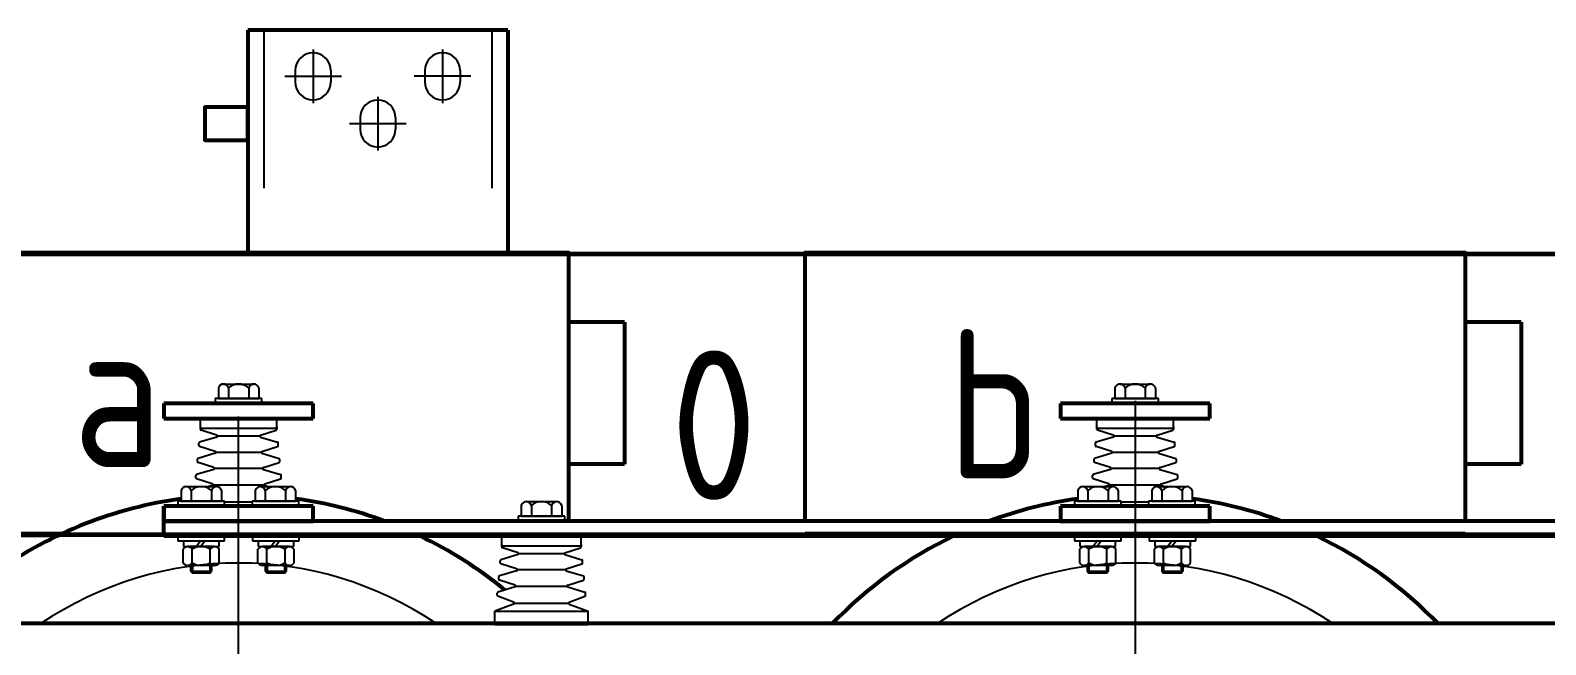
# Model space of a CAD drawing. Header units: millimetres. Extents: x 1190 to 1604, y -412 to -119.
# Drawn here: x 1254.1 to 1315, y -306.5 to -281.8 of the extents above; entities that cross this region are included whole.
import ezdxf

# ---------------------------------------------------------------- set-up
doc = ezdxf.new("R2010")
doc.units = ezdxf.units.MM
doc.linetypes.add('ACAD_ISO04W100', pattern=[30, 24, -3, 0, -3])
doc.linetypes.add('HIDDEN', pattern=[9.525, 6.35, -3.175])
doc.layers.get('0').update_dxf_attribs({"color": 1, "linetype": 'ACAD_ISO04W100', "lineweight": 25})
for name, color, linetype, lineweight in [('标注、文本', 3, 'Continuous', 25), ('粗实线', 4, 'Continuous', 53), ('细实线', 2, 'Continuous', 25), ('虚线', 6, 'HIDDEN', 25)]:
    doc.layers.add(name, color=color, linetype=linetype, lineweight=lineweight)
doc.styles.get("Standard").update_dxf_attribs({"font": 'gbenor.shx', "bigfont": 'gbcbig.shx'})

msp = doc.modelspace()

# ---------------------------------------------------------------- linework, layer by layer
for p, q in [((1265.486, -282.539), (1265.486, -284.695)), ((1270.686, -282.539), (1270.686, -284.695)), ((1264.349, -283.617), (1266.624, -283.617)), ((1271.824, -283.617), (1269.549, -283.617)), ((1268.086, -284.439), (1268.086, -286.595)), ((1266.949, -285.517), (1269.224, -285.517)), ((1298.497, -296.664), (1298.497, -348.478)), ((1262.497, -344.682), (1262.497, -297.291))]:
    msp.add_line(p, q)
at = {"layer": '标注、文本', "color": 2}
for p, q in [((1264.774, -283.388), (1264.774, -283.846)), ((1266.199, -283.388), (1266.199, -283.846)), ((1269.974, -283.388), (1269.974, -283.846)), ((1271.399, -283.388), (1271.399, -283.846)), ((1267.374, -285.288), (1267.374, -285.746)), ((1268.799, -285.288), (1268.799, -285.746))]:
    msp.add_line(p, q, dxfattribs=at)
at = {"layer": '标注、文本', "color": 4, "lineweight": 60}
for p, q in [((1245.211, -290.753), (1352.461, -290.753)), ((1245.211, -302.053), (1255.301, -302.053)), ((1352.461, -302.053), (1245.211, -302.053))]:
    msp.add_line(p, q, dxfattribs=at)
at = {"layer": '标注、文本', "color": 4, "lineweight": 53}
for points in [[(1255.408, -302.003), (1249.247, -302.003), (1249.247, -290.703), (1275.747, -290.703), (1275.747, -301.492)], [(1285.247, -301.492), (1285.247, -290.703), (1311.747, -290.703), (1311.747, -301.492)], [(1311.747, -302.003), (1285.247, -302.003)]]:
    msp.add_lwpolyline(points, dxfattribs=at)
at = {"layer": '粗实线'}
for p, q in [((1273.308, -281.767), (1262.865, -281.767)), ((1262.865, -281.767), (1262.865, -290.753)), ((1273.308, -281.767), (1273.308, -290.753)), ((1277.997, -293.502), (1275.747, -293.502)), ((1277.997, -293.502), (1277.997, -299.204)), ((1313.997, -293.502), (1311.747, -293.502)), ((1313.997, -293.502), (1313.997, -299.204)), ((1259.497, -296.767), (1259.497, -297.367)), ((1265.497, -296.767), (1259.497, -296.767)), ((1265.497, -297.367), (1265.497, -296.767)), ((1295.497, -296.767), (1295.497, -297.367)), ((1301.497, -296.767), (1295.497, -296.767)), ((1301.497, -297.367), (1301.497, -296.767)), ((1259.497, -297.367), (1265.497, -297.367)), ((1295.497, -297.367), (1301.497, -297.367)), ((1277.997, -299.204), (1275.747, -299.204)), ((1313.997, -299.204), (1311.747, -299.204)), ((1259.497, -300.892), (1259.497, -301.492)), ((1265.497, -300.892), (1259.497, -300.892)), ((1259.497, -301.492), (1259.497, -300.892)), ((1265.497, -301.492), (1265.497, -300.892)), ((1295.497, -300.892), (1295.497, -301.492)), ((1301.497, -300.892), (1295.497, -300.892)), ((1301.497, -301.492), (1301.497, -300.892)), ((1259.497, -301.492), (1265.497, -301.492)), ((1337.497, -301.492), (1259.497, -301.492)), ((1259.497, -302.092), (1259.497, -301.492)), ((1295.497, -301.492), (1301.497, -301.492)), ((1259.497, -302.092), (1337.497, -302.092)), ((1352.122, -305.617), (1244.872, -305.617)), ((1272.783, -305.617), (1276.533, -305.617))]:
    msp.add_line(p, q, dxfattribs=at)
msp.add_lwpolyline([(1262.865, -284.855), (1261.148, -284.855), (1261.148, -286.179), (1262.865, -286.179)], close=True, dxfattribs=at)
for centre, start, end in [((1262.497, -317.317), 97.86282, 125.05588), ((1262.497, -317.317), 69.68165, 82.20665), ((1298.497, -317.317), 97.86282, 110.31835), ((1298.497, -317.317), 69.68165, 82.20665), ((1262.497, -317.317), 50.66227, 64.45172), ((1298.497, -317.317), 115.54828, 136.10545), ((1298.497, -317.317), 43.89455, 64.45172)]:
    msp.add_arc(centre, 16.875, start, end, dxfattribs=at)
at = {"layer": '细实线'}
for p, q in [((1245.622, -290.753), (1348.949, -290.753)), ((1261.685, -296.142), (1261.685, -296.572)), ((1261.888, -295.986), (1263.106, -295.986)), ((1262.091, -296.142), (1262.091, -296.572)), ((1262.903, -296.142), (1262.903, -296.572)), ((1263.309, -296.142), (1263.309, -296.572)), ((1297.685, -296.142), (1297.685, -296.572)), ((1297.888, -295.986), (1299.106, -295.986)), ((1298.091, -296.142), (1298.091, -296.572)), ((1298.903, -296.142), (1298.903, -296.572)), ((1299.309, -296.142), (1299.309, -296.572)), ((1261.56, -296.572), (1261.56, -296.767)), ((1263.435, -296.572), (1261.56, -296.572)), ((1261.685, -296.572), (1263.309, -296.572)), ((1261.794, -296.572), (1263.2, -296.572)), ((1263.2, -296.572), (1261.794, -296.572)), ((1263.435, -296.767), (1263.435, -296.572)), ((1297.56, -296.572), (1297.56, -296.767)), ((1299.435, -296.572), (1297.56, -296.572)), ((1297.685, -296.572), (1299.309, -296.572)), ((1297.794, -296.572), (1299.2, -296.572)), ((1299.2, -296.572), (1297.794, -296.572)), ((1299.435, -296.767), (1299.435, -296.572)), ((1260.962, -297.367), (1264.033, -297.367)), ((1260.962, -297.759), (1260.962, -297.367)), ((1264.033, -297.759), (1264.033, -297.367)), ((1296.962, -297.367), (1300.033, -297.367)), ((1296.962, -297.759), (1296.962, -297.367)), ((1300.033, -297.759), (1300.033, -297.367)), ((1261.618, -298.116), (1260.929, -298.325)), ((1260.962, -297.712), (1260.962, -297.806)), ((1260.962, -297.806), (1260.962, -297.712)), ((1260.962, -297.712), (1260.962, -297.806)), ((1260.962, -297.759), (1264.033, -297.759)), ((1261.616, -298.046), (1260.988, -297.842)), ((1263.351, -298.081), (1261.643, -298.082)), ((1263.376, -298.116), (1264.065, -298.325)), ((1263.378, -298.046), (1264.006, -297.842)), ((1264.033, -297.712), (1264.033, -297.806)), ((1264.033, -297.806), (1264.033, -297.712)), ((1264.033, -297.712), (1264.033, -297.806)), ((1297.618, -298.116), (1296.929, -298.325)), ((1296.962, -297.712), (1296.962, -297.806)), ((1296.962, -297.806), (1296.962, -297.712)), ((1296.962, -297.712), (1296.962, -297.806)), ((1296.962, -297.759), (1300.033, -297.759)), ((1297.616, -298.046), (1296.988, -297.842)), ((1299.351, -298.081), (1297.643, -298.082)), ((1299.376, -298.116), (1300.065, -298.325)), ((1299.378, -298.046), (1300.006, -297.842)), ((1300.033, -297.712), (1300.033, -297.806)), ((1300.033, -297.806), (1300.033, -297.712)), ((1300.033, -297.712), (1300.033, -297.806)), ((1260.903, -298.455), (1260.903, -298.361)), ((1261.559, -298.695), (1260.929, -298.491)), ((1261.586, -298.731), (1263.408, -298.731)), ((1263.435, -298.695), (1264.065, -298.491)), ((1264.092, -298.455), (1264.092, -298.361)), ((1296.903, -298.455), (1296.903, -298.361)), ((1297.559, -298.695), (1296.929, -298.491)), ((1297.586, -298.731), (1299.408, -298.731)), ((1299.435, -298.695), (1300.065, -298.491)), ((1300.092, -298.455), (1300.092, -298.361)), ((1260.844, -299.105), (1260.844, -299.011)), ((1261.559, -298.766), (1260.87, -298.975)), ((1261.5, -299.344), (1260.87, -299.141)), ((1263.435, -298.766), (1264.124, -298.975)), ((1263.494, -299.344), (1264.124, -299.141)), ((1264.151, -299.105), (1264.151, -299.011)), ((1296.844, -299.105), (1296.844, -299.011)), ((1297.559, -298.766), (1296.87, -298.975)), ((1297.5, -299.344), (1296.87, -299.141)), ((1299.435, -298.766), (1300.124, -298.975)), ((1299.494, -299.344), (1300.124, -299.141)), ((1300.151, -299.105), (1300.151, -299.011)), ((1260.784, -299.756), (1260.784, -299.662)), ((1261.5, -299.417), (1260.811, -299.626)), ((1261.441, -299.995), (1260.811, -299.792)), ((1263.468, -299.381), (1261.527, -299.381)), ((1263.494, -299.417), (1264.183, -299.626)), ((1263.553, -299.995), (1264.183, -299.792)), ((1264.21, -299.756), (1264.21, -299.662)), ((1296.784, -299.756), (1296.784, -299.662)), ((1297.5, -299.417), (1296.811, -299.626)), ((1297.441, -299.995), (1296.811, -299.792)), ((1299.468, -299.381), (1297.527, -299.381)), ((1299.494, -299.417), (1300.183, -299.626)), ((1299.553, -299.995), (1300.183, -299.792)), ((1300.21, -299.756), (1300.21, -299.662)), ((1260.189, -300.267), (1260.189, -300.697)), ((1260.392, -300.111), (1261.61, -300.111)), ((1260.595, -300.267), (1260.595, -300.697)), ((1261.441, -300.066), (1261.295, -300.111)), ((1261.407, -300.267), (1261.407, -300.697)), ((1261.468, -300.031), (1263.527, -300.031)), ((1261.812, -300.267), (1261.812, -300.697)), ((1263.162, -300.267), (1263.162, -300.697)), ((1263.365, -300.111), (1264.583, -300.111)), ((1263.553, -300.066), (1263.7, -300.111)), ((1263.568, -300.267), (1263.568, -300.697)), ((1264.38, -300.267), (1264.38, -300.697)), ((1264.785, -300.267), (1264.785, -300.697)), ((1296.189, -300.267), (1296.189, -300.697)), ((1296.392, -300.111), (1297.61, -300.111)), ((1296.595, -300.267), (1296.595, -300.697)), ((1297.441, -300.066), (1297.295, -300.111)), ((1297.407, -300.267), (1297.407, -300.697)), ((1297.468, -300.031), (1299.527, -300.031)), ((1297.812, -300.267), (1297.812, -300.697)), ((1299.162, -300.267), (1299.162, -300.697)), ((1299.365, -300.111), (1300.583, -300.111)), ((1299.553, -300.066), (1299.7, -300.111)), ((1299.568, -300.267), (1299.568, -300.697)), ((1300.38, -300.267), (1300.38, -300.697)), ((1300.785, -300.267), (1300.785, -300.697)), ((1260.063, -300.697), (1260.063, -300.892)), ((1261.938, -300.697), (1260.063, -300.697)), ((1260.189, -300.697), (1261.812, -300.697)), ((1260.297, -300.697), (1261.704, -300.697)), ((1261.704, -300.697), (1260.297, -300.697)), ((1261.938, -300.892), (1261.938, -300.697)), ((1261.938, -300.718), (1263.036, -300.719)), ((1263.036, -300.697), (1263.036, -300.892)), ((1264.911, -300.697), (1263.036, -300.697)), ((1263.162, -300.697), (1264.785, -300.697)), ((1263.27, -300.697), (1264.677, -300.697)), ((1264.677, -300.697), (1263.27, -300.697)), ((1264.911, -300.892), (1264.911, -300.697)), ((1273.846, -300.867), (1273.846, -301.297)), ((1274.049, -300.711), (1275.267, -300.711)), ((1274.252, -300.867), (1274.252, -301.297)), ((1275.064, -300.867), (1275.064, -301.297)), ((1275.47, -300.867), (1275.47, -301.297)), ((1296.063, -300.697), (1296.063, -300.892)), ((1297.938, -300.697), (1296.063, -300.697)), ((1296.189, -300.697), (1297.812, -300.697)), ((1296.297, -300.697), (1297.704, -300.697)), ((1297.704, -300.697), (1296.297, -300.697)), ((1297.938, -300.892), (1297.938, -300.697)), ((1297.938, -300.718), (1299.036, -300.719)), ((1299.036, -300.697), (1299.036, -300.892)), ((1300.911, -300.697), (1299.036, -300.697)), ((1299.162, -300.697), (1300.785, -300.697)), ((1299.27, -300.697), (1300.677, -300.697)), ((1300.677, -300.697), (1299.27, -300.697)), ((1300.911, -300.892), (1300.911, -300.697)), ((1273.72, -301.297), (1273.72, -301.492)), ((1275.595, -301.297), (1273.72, -301.297)), ((1273.846, -301.297), (1275.47, -301.297)), ((1273.955, -301.297), (1275.361, -301.297)), ((1275.361, -301.297), (1273.955, -301.297)), ((1275.595, -301.492), (1275.595, -301.297)), ((1245.622, -302.003), (1255.408, -302.003)), ((1260.06, -302.092), (1260.06, -302.287)), ((1260.06, -302.287), (1261.935, -302.287)), ((1260.294, -302.522), (1260.294, -302.287)), ((1260.294, -302.287), (1261.7, -302.287)), ((1260.795, -302.522), (1260.97, -302.287)), ((1260.962, -302.522), (1261.138, -302.287)), ((1261.7, -302.287), (1261.7, -302.522)), ((1261.935, -302.287), (1261.935, -302.092)), ((1263.06, -302.092), (1263.06, -302.287)), ((1263.06, -302.287), (1264.935, -302.287)), ((1263.294, -302.522), (1263.294, -302.287)), ((1263.294, -302.287), (1264.7, -302.287)), ((1263.795, -302.522), (1263.97, -302.287)), ((1263.962, -302.522), (1264.138, -302.287)), ((1264.7, -302.287), (1264.7, -302.522)), ((1264.935, -302.287), (1264.935, -302.092)), ((1273.063, -302.092), (1276.252, -302.092)), ((1273.063, -302.484), (1273.063, -302.092)), ((1276.252, -302.484), (1276.252, -302.092)), ((1296.06, -302.092), (1296.06, -302.287)), ((1296.06, -302.287), (1297.935, -302.287)), ((1296.294, -302.522), (1296.294, -302.287)), ((1296.294, -302.287), (1297.7, -302.287)), ((1296.795, -302.522), (1296.97, -302.287)), ((1296.962, -302.522), (1297.138, -302.287)), ((1297.7, -302.287), (1297.7, -302.522)), ((1297.935, -302.287), (1297.935, -302.092)), ((1299.06, -302.092), (1299.06, -302.287)), ((1299.06, -302.287), (1300.935, -302.287)), ((1299.294, -302.522), (1299.294, -302.287)), ((1299.294, -302.287), (1300.7, -302.287)), ((1299.795, -302.522), (1299.97, -302.287)), ((1299.962, -302.522), (1300.138, -302.287)), ((1300.7, -302.287), (1300.7, -302.522)), ((1300.935, -302.287), (1300.935, -302.092)), ((1260.27, -303.173), (1260.27, -302.627)), ((1260.294, -302.522), (1261.7, -302.522)), ((1261.542, -302.522), (1260.452, -302.522)), ((1260.634, -303.173), (1260.634, -302.627)), ((1261.361, -303.173), (1261.361, -302.627)), ((1261.724, -303.173), (1261.724, -302.627)), ((1263.27, -303.173), (1263.27, -302.627)), ((1263.294, -302.522), (1264.7, -302.522)), ((1264.542, -302.522), (1263.452, -302.522)), ((1263.634, -303.173), (1263.634, -302.627)), ((1264.361, -303.173), (1264.361, -302.627)), ((1264.724, -303.173), (1264.724, -302.627)), ((1273.72, -302.841), (1273.031, -303.05)), ((1273.063, -302.437), (1273.063, -302.531)), ((1273.063, -302.531), (1273.063, -302.437)), ((1273.063, -302.437), (1273.063, -302.531)), ((1273.063, -302.484), (1276.252, -302.484)), ((1273.718, -302.771), (1273.09, -302.567)), ((1275.571, -302.806), (1273.745, -302.807)), ((1275.595, -302.841), (1276.285, -303.05)), ((1275.597, -302.771), (1276.226, -302.567)), ((1276.252, -302.437), (1276.252, -302.531)), ((1276.252, -302.531), (1276.252, -302.437)), ((1276.252, -302.437), (1276.252, -302.531)), ((1296.27, -303.173), (1296.27, -302.627)), ((1296.294, -302.522), (1297.7, -302.522)), ((1297.542, -302.522), (1296.452, -302.522)), ((1296.634, -303.173), (1296.634, -302.627)), ((1297.361, -303.173), (1297.361, -302.627)), ((1297.724, -303.173), (1297.724, -302.627)), ((1299.27, -303.173), (1299.27, -302.627)), ((1299.294, -302.522), (1300.7, -302.522)), ((1300.542, -302.522), (1299.452, -302.522)), ((1299.634, -303.173), (1299.634, -302.627)), ((1300.361, -303.173), (1300.361, -302.627)), ((1300.724, -303.173), (1300.724, -302.627)), ((1261.542, -303.278), (1260.452, -303.278)), ((1261.542, -303.278), (1260.452, -303.278)), ((1260.57, -303.278), (1260.57, -303.474)), ((1260.57, -303.278), (1260.57, -303.514)), ((1260.57, -303.514), (1261.41, -303.514)), ((1260.57, -303.514), (1260.64, -303.584)), ((1260.64, -303.278), (1260.64, -303.584)), ((1261.34, -303.584), (1260.64, -303.584)), ((1261.34, -303.278), (1261.34, -303.584)), ((1261.34, -303.584), (1261.41, -303.514)), ((1261.41, -303.278), (1261.41, -303.514)), ((1264.542, -303.278), (1263.452, -303.278)), ((1264.542, -303.278), (1263.452, -303.278)), ((1263.57, -303.278), (1263.57, -303.474)), ((1263.57, -303.278), (1263.57, -303.514)), ((1263.57, -303.514), (1264.41, -303.514)), ((1263.57, -303.514), (1263.64, -303.584)), ((1263.64, -303.278), (1263.64, -303.584)), ((1264.34, -303.584), (1263.64, -303.584)), ((1264.34, -303.278), (1264.34, -303.584)), ((1264.34, -303.584), (1264.41, -303.514)), ((1264.41, -303.278), (1264.41, -303.514)), ((1273.661, -303.493), (1272.971, -303.702)), ((1273.004, -303.18), (1273.004, -303.086)), ((1273.661, -303.42), (1273.031, -303.216)), ((1275.628, -303.457), (1273.687, -303.457)), ((1275.655, -303.42), (1276.285, -303.216)), ((1275.655, -303.493), (1276.344, -303.702)), ((1276.311, -303.18), (1276.311, -303.086)), ((1297.542, -303.278), (1296.452, -303.278)), ((1297.542, -303.278), (1296.452, -303.278)), ((1296.57, -303.278), (1296.57, -303.474)), ((1296.57, -303.278), (1296.57, -303.514)), ((1296.57, -303.514), (1297.41, -303.514)), ((1296.57, -303.514), (1296.64, -303.584)), ((1296.64, -303.278), (1296.64, -303.584)), ((1297.34, -303.584), (1296.64, -303.584)), ((1297.34, -303.278), (1297.34, -303.584)), ((1297.34, -303.584), (1297.41, -303.514)), ((1297.41, -303.278), (1297.41, -303.514)), ((1300.542, -303.278), (1299.452, -303.278)), ((1300.542, -303.278), (1299.452, -303.278)), ((1299.57, -303.278), (1299.57, -303.474)), ((1299.57, -303.278), (1299.57, -303.514)), ((1299.57, -303.514), (1300.41, -303.514)), ((1299.57, -303.514), (1299.64, -303.584)), ((1299.64, -303.278), (1299.64, -303.584)), ((1300.34, -303.584), (1299.64, -303.584)), ((1300.34, -303.278), (1300.34, -303.584)), ((1300.34, -303.584), (1300.41, -303.514)), ((1300.41, -303.278), (1300.41, -303.514)), ((1273.602, -304.142), (1272.912, -304.351)), ((1272.945, -303.832), (1272.945, -303.737)), ((1273.602, -304.07), (1272.971, -303.868)), ((1273.628, -304.106), (1275.687, -304.106)), ((1275.714, -304.07), (1276.344, -303.868)), ((1275.714, -304.142), (1276.403, -304.351)), ((1276.371, -303.832), (1276.371, -303.737)), ((1273.539, -304.83), (1272.783, -305.121)), ((1272.886, -304.481), (1272.886, -304.387)), ((1273.539, -304.759), (1272.912, -304.517)), ((1273.566, -304.794), (1275.749, -304.795)), ((1275.776, -304.759), (1276.403, -304.517)), ((1275.776, -304.83), (1276.533, -305.121)), ((1276.43, -304.481), (1276.43, -304.387)), ((1272.783, -305.617), (1272.783, -305.121)), ((1272.783, -305.121), (1276.533, -305.121)), ((1276.533, -305.617), (1276.533, -305.121))]:
    msp.add_line(p, q, dxfattribs=at)
for centre, radius, start, end in [((1265.486, -283.388), 0.713, 0, 180), ((1270.686, -283.388), 0.713, 0, 180), ((1265.486, -283.846), 0.713, 180, 0), ((1270.686, -283.846), 0.713, 180, 0), ((1268.086, -285.288), 0.713, 0, 180), ((1268.086, -285.746), 0.713, 180, 0), ((1261.888, -296.196), 0.21, 14.82182, 165.17818), ((1262.497, -296.591), 0.605, 47.89655, 132.10345), ((1263.106, -296.196), 0.21, 14.82182, 165.17818), ((1262.903, -296.142), 1.831026719555377e-14, 164.3926, 194.03624), ((1297.888, -296.196), 0.21, 14.82182, 165.17818), ((1298.497, -296.591), 0.605, 47.89655, 132.10345), ((1299.106, -296.196), 0.21, 14.82182, 165.17818), ((1298.903, -296.142), 1.831026719555377e-14, 164.3926, 194.03624), ((1260.999, -297.806), 0.0375, 180, 253.30076), ((1261.606, -298.082), 0.0375, 0, 73.30076), ((1261.606, -298.081), 0.0375, 286.69924, 0), ((1263.389, -298.082), 0.0375, 106.69924, 180), ((1263.389, -298.081), 0.0375, 180, 253.30076), ((1263.995, -297.806), 0.0375, 286.69924, 0), ((1296.999, -297.806), 0.0375, 180, 253.30076), ((1297.606, -298.082), 0.0375, 0, 73.30076), ((1297.606, -298.081), 0.0375, 286.69924, 0), ((1299.389, -298.082), 0.0375, 106.69924, 180), ((1299.389, -298.081), 0.0375, 180, 253.30076), ((1299.995, -297.806), 0.0375, 286.69924, 0), ((1260.94, -298.361), 0.0375, 106.69924, 180), ((1260.94, -298.455), 0.0375, 180, 253.30076), ((1261.549, -298.731), 0.0375, 0, 73.30076), ((1261.549, -298.73), 0.0375, 286.69924, 0), ((1263.446, -298.731), 0.0375, 106.69924, 180), ((1263.446, -298.73), 0.0375, 180, 253.30076), ((1264.054, -298.361), 0.0375, 0, 73.30076), ((1264.054, -298.455), 0.0375, 286.69924, 0), ((1296.94, -298.361), 0.0375, 106.69924, 180), ((1296.94, -298.455), 0.0375, 180, 253.30076), ((1297.549, -298.731), 0.0375, 0, 73.30076), ((1297.549, -298.73), 0.0375, 286.69924, 0), ((1299.446, -298.731), 0.0375, 106.69924, 180), ((1299.446, -298.73), 0.0375, 180, 253.30076), ((1300.054, -298.361), 0.0375, 0, 73.30076), ((1300.054, -298.455), 0.0375, 286.69924, 0), ((1260.881, -299.011), 0.0375, 106.69924, 180), ((1260.881, -299.105), 0.0375, 180, 253.30076), ((1261.489, -299.38), 0.0375, 0, 73.30076), ((1263.505, -299.38), 0.0375, 106.69924, 180), ((1264.113, -299.011), 0.0375, 0, 73.30076), ((1264.113, -299.105), 0.0375, 286.69924, 0), ((1296.881, -299.011), 0.0375, 106.69924, 180), ((1296.881, -299.105), 0.0375, 180, 253.30076), ((1297.489, -299.38), 0.0375, 0, 73.30076), ((1299.505, -299.38), 0.0375, 106.69924, 180), ((1300.113, -299.011), 0.0375, 0, 73.30076), ((1300.113, -299.105), 0.0375, 286.69924, 0), ((1260.822, -299.662), 0.0375, 106.69924, 180), ((1260.822, -299.756), 0.0375, 180, 253.30076), ((1261.489, -299.381), 0.0375, 286.69924, 0), ((1263.505, -299.381), 0.0375, 180, 253.30076), ((1264.173, -299.662), 0.0375, 0, 73.30076), ((1264.173, -299.756), 0.0375, 286.69924, 0), ((1296.822, -299.662), 0.0375, 106.69924, 180), ((1296.822, -299.756), 0.0375, 180, 253.30076), ((1297.489, -299.381), 0.0375, 286.69924, 0), ((1299.505, -299.381), 0.0375, 180, 253.30076), ((1300.173, -299.662), 0.0375, 0, 73.30076), ((1300.173, -299.756), 0.0375, 286.69924, 0), ((1260.392, -300.321), 0.21, 14.82182, 165.17818), ((1261.001, -300.716), 0.605, 47.89655, 132.10345), ((1261.61, -300.321), 0.21, 14.82182, 165.17818), ((1261.407, -300.267), 1.831026719555377e-14, 164.3926, 194.03624), ((1261.43, -300.031), 0.0375, 0, 73.30076), ((1261.43, -300.031), 0.0375, 286.69924, 0), ((1263.365, -300.321), 0.21, 14.82182, 165.17818), ((1263.564, -300.031), 0.0375, 106.69924, 180), ((1263.564, -300.031), 0.0375, 180, 253.30076), ((1263.974, -300.716), 0.605, 47.89655, 132.10345), ((1264.583, -300.321), 0.21, 14.82182, 165.17818), ((1264.38, -300.267), 1.831026719555377e-14, 164.3926, 194.03624), ((1296.392, -300.321), 0.21, 14.82182, 165.17818), ((1297.001, -300.716), 0.605, 47.89655, 132.10345), ((1297.61, -300.321), 0.21, 14.82182, 165.17818), ((1297.407, -300.267), 1.831026719555377e-14, 164.3926, 194.03624), ((1297.43, -300.031), 0.0375, 0, 73.30076), ((1297.43, -300.031), 0.0375, 286.69924, 0), ((1299.365, -300.321), 0.21, 14.82182, 165.17818), ((1299.564, -300.031), 0.0375, 106.69924, 180), ((1299.564, -300.031), 0.0375, 180, 253.30076), ((1299.974, -300.716), 0.605, 47.89655, 132.10345), ((1300.583, -300.321), 0.21, 14.82182, 165.17818), ((1300.38, -300.267), 1.831026719555377e-14, 164.3926, 194.03624), ((1274.049, -300.921), 0.21, 14.82182, 165.17818), ((1274.658, -301.316), 0.605, 47.89655, 132.10345), ((1275.267, -300.921), 0.21, 14.82182, 165.17818), ((1275.064, -300.867), 1.831026719555377e-14, 164.3926, 194.03624), ((1260.452, -302.732), 0.21, 30, 150), ((1260.997, -303.203), 0.681, 57.76769, 122.23231), ((1261.542, -302.732), 0.21, 30, 150), ((1263.452, -302.732), 0.21, 30, 150), ((1263.997, -303.203), 0.681, 57.76769, 122.23231), ((1264.542, -302.732), 0.21, 30, 150), ((1273.1, -302.531), 0.0375, 180, 253.30076), ((1273.707, -302.807), 0.0375, 0, 73.30076), ((1273.707, -302.806), 0.0375, 286.69924, 0), ((1275.608, -302.807), 0.0375, 106.69924, 180), ((1275.608, -302.806), 0.0375, 180, 253.30076), ((1276.215, -302.531), 0.0375, 286.69924, 0), ((1296.452, -302.732), 0.21, 30, 150), ((1296.997, -303.203), 0.681, 57.76769, 122.23231), ((1297.542, -302.732), 0.21, 30, 150), ((1299.452, -302.732), 0.21, 30, 150), ((1299.997, -303.203), 0.681, 57.76769, 122.23231), ((1300.542, -302.732), 0.21, 30, 150), ((1262.497, -317.317), 14.137, 55.85158, 124.14842), ((1260.452, -303.068), 0.21, 210, 330), ((1260.997, -302.596), 0.681, 237.76769, 302.23231), ((1261.542, -303.068), 0.21, 210, 330), ((1263.452, -303.068), 0.21, 210, 330), ((1263.997, -302.596), 0.681, 237.76769, 302.23231), ((1264.542, -303.068), 0.21, 210, 330), ((1273.041, -303.086), 0.0375, 106.69924, 180), ((1273.041, -303.18), 0.0375, 180, 253.30076), ((1273.65, -303.456), 0.0375, 0, 73.30076), ((1273.65, -303.457), 0.0375, 286.69924, 0), ((1275.665, -303.456), 0.0375, 106.69924, 180), ((1275.665, -303.457), 0.0375, 180, 253.30076), ((1276.274, -303.086), 0.0375, 0, 73.30076), ((1276.274, -303.18), 0.0375, 286.69924, 0), ((1298.497, -317.317), 14.137, 55.85158, 124.14842), ((1296.452, -303.068), 0.21, 210, 330), ((1296.997, -302.596), 0.681, 237.76769, 302.23231), ((1297.542, -303.068), 0.21, 210, 330), ((1299.452, -303.068), 0.21, 210, 330), ((1299.997, -302.596), 0.681, 237.76769, 302.23231), ((1300.542, -303.068), 0.21, 210, 330), ((1272.982, -303.737), 0.0375, 106.69924, 180), ((1272.982, -303.832), 0.0375, 180, 253.30076), ((1273.591, -304.106), 0.0375, 0, 73.30076), ((1273.591, -304.106), 0.0375, 286.69924, 0), ((1275.724, -304.106), 0.0375, 106.69924, 180), ((1275.724, -304.106), 0.0375, 180, 253.30076), ((1276.333, -303.737), 0.0375, 0, 73.30076), ((1276.333, -303.832), 0.0375, 286.69924, 0), ((1272.923, -304.387), 0.0375, 106.69924, 180), ((1272.923, -304.481), 0.0375, 180, 253.30076), ((1273.528, -304.795), 0.0375, 0, 73.30076), ((1273.528, -304.794), 0.0375, 286.69924, 0), ((1275.787, -304.795), 0.0375, 106.69924, 180), ((1275.787, -304.794), 0.0375, 180, 253.30076), ((1276.392, -304.387), 0.0375, 0, 73.30076), ((1276.392, -304.481), 0.0375, 286.69924, 0)]:
    msp.add_arc(centre, radius, start, end, dxfattribs=at)
at = {"layer": '虚线'}
for p, q in [((1263.508, -281.767), (1263.508, -290.753)), ((1272.661, -281.767), (1272.661, -290.753))]:
    msp.add_line(p, q, dxfattribs=at)

# ---------------------------------------------------------------- texts
at = {"layer": '标注、文本', "char_height": 6, "width": 3.84759, "attachment_point": 1}
for s, insert in [('b', (1290.944, -293.795)), ('0', (1279.832, -294.638)), ('a', (1255.843, -293.323))]:
    msp.add_mtext(s, dxfattribs=dict(at, insert=insert))

doc.saveas('drawing.dxf')
